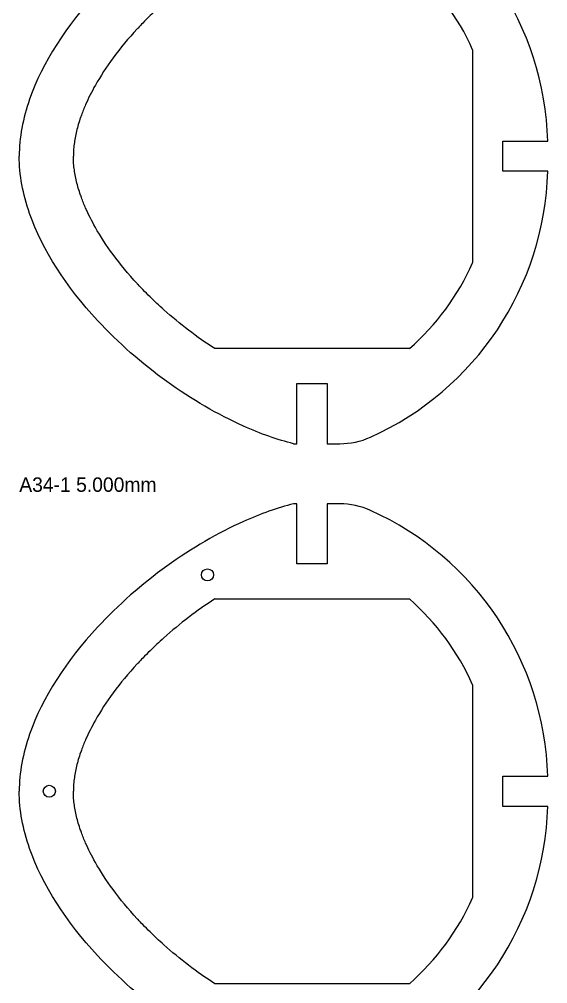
# Model space of a CAD drawing. Header units: millimetres. Extents: x 0 to 1220, y 0 to 2440.
# Drawn here: x 115.6 to 203.5, y 131.5 to 291.9 of the extents above; entities that cross this region are included whole.
import ezdxf

# ---------------------------------------------------------------- set-up
doc = ezdxf.new("R2010")
doc.units = ezdxf.units.MM
doc.layers.add('CUT', color=1, linetype='Continuous')
doc.layers.add('LABELS_NONCUT', color=3, linetype='Continuous')

msp = doc.modelspace()

# ---------------------------------------------------------------- linework, layer by layer
at = {"layer": 'CUT'}
for p, q in [((191.05, 286.83, 0), (191.05, 251.4, 0)), ((196.05, 271.61, 0), (203.54, 271.61, 0)), ((196.05, 266.61, 0), (196.05, 271.61, 0)), ((203.54, 266.61, 0), (196.05, 266.61, 0)), ((180.53, 237.11, 0), (148.15, 237.11, 0)), ((161.83, 221.29, 0), (161.83, 231.29, 0)), ((161.83, 231.29, 0), (166.83, 231.29, 0)), ((166.83, 231.29, 0), (166.83, 221.29, 0)), ((161.27, 221.29, 0), (161.83, 221.29, 0)), ((166.83, 221.29, 0), (168.94, 221.29, 0)), ((161.83, 211.29, 0), (161.27, 211.29, 0)), ((161.83, 201.29, 0), (161.83, 211.29, 0)), ((168.94, 211.29, 0), (166.83, 211.29, 0)), ((166.83, 211.29, 0), (166.83, 201.29, 0)), ((166.83, 201.29, 0), (161.83, 201.29, 0)), ((148.15, 195.47, 0), (180.53, 195.47, 0)), ((191.05, 181.18, 0), (191.05, 145.75, 0)), ((196.05, 165.97, 0), (203.54, 165.97, 0)), ((196.05, 160.97, 0), (196.05, 165.97, 0)), ((203.54, 160.97, 0), (196.05, 160.97, 0)), ((180.53, 131.47, 0), (148.15, 131.47, 0))]:
    msp.add_line(p, q, dxfattribs=at)
for centre in [(146.95, 199.47, 0), (120.64, 163.47, 0)]:
    msp.add_circle(centre, 1, dxfattribs=at)
for centre, radius, start, end in [((153.54, 270.22, 0), 50.02, 1.594, 65.7748), ((153.54, 270.22, 0), 41.02, 23.8835, 48.8621), ((153.54, 268, 0), 50.02, -65.7748, -1.594), ((153.54, 268, 0), 41.02, -48.8621, -23.8835), ((168.94, 233.79, 0), 12.5, -90, -65.7748), ((168.94, 198.79, 0), 12.5, 65.7748, 90), ((153.54, 164.58, 0), 50.02, 1.594, 65.7748), ((153.54, 164.58, 0), 41.02, 23.8835, 48.8621), ((153.54, 162.36, 0), 50.02, -65.7748, -1.594), ((153.54, 162.36, 0), 41.02, -48.8621, -23.8835)]:
    msp.add_arc(centre, radius, start, end, dxfattribs=at)
for points, knots in [([(161.27, 316.93, 0), (158.61, 316.27, 0), (155.79, 315.28, 0), (144.46, 310.2, 0), (135.56, 303.88, 0), (123.51, 290.87, 0), (119.48, 284.7, 0), (116.24, 275.39, 0), (115.64, 272.21, 0), (115.64, 269.11, 0)], [0, 0, 0, 0, 0.137153, 0.137153, 0.540686, 0.540686, 0.841226, 0.841226, 1, 1, 1, 1]), ([(148.15, 301.11, 0), (145.22, 299.2, 0), (142.34, 297.01, 0), (139.68, 294.63, 0), (138.9, 293.94, 0), (138.14, 293.23, 0), (137.4, 292.51, 0), (136.99, 292.1, 0), (136.58, 291.69, 0), (136.18, 291.28, 0), (135.92, 291.01, 0), (135.65, 290.73, 0), (135.4, 290.45, 0), (135.35, 290.4, 0), (135.31, 290.36, 0), (135.26, 290.31, 0), (133.8, 288.73, 0), (132.45, 287.1, 0), (131.25, 285.47, 0), (130.14, 283.95, 0), (129.15, 282.43, 0), (128.3, 280.94, 0), (127.68, 279.85, 0), (127.14, 278.78, 0), (126.68, 277.73, 0), (126.55, 277.43, 0), (126.42, 277.13, 0), (126.3, 276.84, 0), (126.19, 276.55, 0), (126.08, 276.26, 0), (125.97, 275.97, 0), (125.93, 275.86, 0), (125.89, 275.76, 0), (125.86, 275.65, 0), (125.85, 275.62, 0), (125.84, 275.59, 0), (125.83, 275.56, 0), (125.69, 275.17, 0), (125.57, 274.79, 0), (125.46, 274.42, 0), (125.35, 274.04, 0), (125.25, 273.67, 0), (125.17, 273.3, 0), (125.08, 272.93, 0), (125, 272.56, 0), (124.93, 272.2, 0), (124.87, 271.83, 0), (124.81, 271.47, 0), (124.77, 271.12, 0), (124.73, 270.76, 0), (124.69, 270.41, 0), (124.67, 270.07, 0), (124.65, 269.74, 0), (124.64, 269.42, 0), (124.64, 269.11, 0)], [0, 0, 0, 0, 0.22238, 0.22238, 0.22238, 0.287498, 0.287498, 0.287498, 0.324031, 0.324031, 0.324031, 0.348271, 0.348271, 0.348271, 0.352617, 0.352617, 0.352617, 0.490832, 0.490832, 0.490832, 0.619211, 0.619211, 0.619211, 0.712787, 0.712787, 0.712787, 0.739656, 0.739656, 0.739656, 0.766035, 0.766035, 0.766035, 0.77611, 0.77611, 0.77611, 0.778805, 0.778805, 0.778805, 0.81469, 0.81469, 0.81469, 0.85105, 0.85105, 0.85105, 0.888287, 0.888287, 0.888287, 0.925829, 0.925829, 0.925829, 0.964059, 0.964059, 0.964059, 1, 1, 1, 1]), ([(161.27, 221.29, 0), (158.61, 221.95, 0), (155.79, 222.94, 0), (144.46, 228.02, 0), (135.56, 234.34, 0), (123.51, 247.35, 0), (119.48, 253.53, 0), (116.24, 262.83, 0), (115.64, 266.02, 0), (115.64, 269.11, 0)], [0, 0, 0, 0, 0.137153, 0.137153, 0.540686, 0.540686, 0.841226, 0.841226, 1, 1, 1, 1]), ([(148.15, 237.11, 0), (145.22, 239.02, 0), (142.34, 241.21, 0), (139.68, 243.59, 0), (138.9, 244.28, 0), (138.14, 244.99, 0), (137.4, 245.72, 0), (136.99, 246.12, 0), (136.58, 246.53, 0), (136.18, 246.94, 0), (135.92, 247.22, 0), (135.65, 247.49, 0), (135.4, 247.77, 0), (135.35, 247.82, 0), (135.31, 247.87, 0), (135.26, 247.92, 0), (133.8, 249.49, 0), (132.45, 251.12, 0), (131.25, 252.75, 0), (130.14, 254.27, 0), (129.15, 255.79, 0), (128.3, 257.28, 0), (127.68, 258.37, 0), (127.14, 259.45, 0), (126.68, 260.49, 0), (126.55, 260.79, 0), (126.42, 261.09, 0), (126.3, 261.39, 0), (126.19, 261.68, 0), (126.08, 261.96, 0), (125.97, 262.25, 0), (125.93, 262.36, 0), (125.89, 262.47, 0), (125.86, 262.57, 0), (125.85, 262.6, 0), (125.84, 262.63, 0), (125.83, 262.66, 0), (125.69, 263.05, 0), (125.57, 263.43, 0), (125.46, 263.8, 0), (125.35, 264.18, 0), (125.25, 264.55, 0), (125.17, 264.92, 0), (125.08, 265.29, 0), (125, 265.66, 0), (124.93, 266.03, 0), (124.87, 266.39, 0), (124.81, 266.75, 0), (124.77, 267.1, 0), (124.73, 267.46, 0), (124.69, 267.81, 0), (124.67, 268.16, 0), (124.65, 268.48, 0), (124.64, 268.8, 0), (124.64, 269.11, 0)], [0, 0, 0, 0, 0.22238, 0.22238, 0.22238, 0.287498, 0.287498, 0.287498, 0.324031, 0.324031, 0.324031, 0.348271, 0.348271, 0.348271, 0.352617, 0.352617, 0.352617, 0.490832, 0.490832, 0.490832, 0.619211, 0.619211, 0.619211, 0.712787, 0.712787, 0.712787, 0.739656, 0.739656, 0.739656, 0.766035, 0.766035, 0.766035, 0.77611, 0.77611, 0.77611, 0.778805, 0.778805, 0.778805, 0.81469, 0.81469, 0.81469, 0.85105, 0.85105, 0.85105, 0.888287, 0.888287, 0.888287, 0.925829, 0.925829, 0.925829, 0.964059, 0.964059, 0.964059, 1, 1, 1, 1]), ([(161.27, 211.29, 0), (158.61, 210.62, 0), (155.79, 209.64, 0), (144.46, 204.56, 0), (135.56, 198.23, 0), (123.51, 185.22, 0), (119.48, 179.05, 0), (116.24, 169.75, 0), (115.64, 166.56, 0), (115.64, 163.47, 0)], [0, 0, 0, 0, 0.137153, 0.137153, 0.540686, 0.540686, 0.841226, 0.841226, 1, 1, 1, 1]), ([(148.15, 195.47, 0), (145.22, 193.56, 0), (142.34, 191.37, 0), (139.68, 188.99, 0), (138.9, 188.29, 0), (138.14, 187.58, 0), (137.4, 186.86, 0), (136.99, 186.46, 0), (136.58, 186.05, 0), (136.18, 185.63, 0), (135.92, 185.36, 0), (135.65, 185.09, 0), (135.4, 184.81, 0), (135.35, 184.76, 0), (135.31, 184.71, 0), (135.26, 184.66, 0), (133.8, 183.08, 0), (132.45, 181.46, 0), (131.25, 179.83, 0), (130.14, 178.31, 0), (129.15, 176.79, 0), (128.3, 175.29, 0), (127.68, 174.2, 0), (127.14, 173.13, 0), (126.68, 172.08, 0), (126.55, 171.78, 0), (126.42, 171.49, 0), (126.3, 171.19, 0), (126.19, 170.9, 0), (126.08, 170.61, 0), (125.97, 170.33, 0), (125.93, 170.22, 0), (125.89, 170.11, 0), (125.86, 170, 0), (125.85, 169.97, 0), (125.84, 169.95, 0), (125.83, 169.92, 0), (125.69, 169.53, 0), (125.57, 169.15, 0), (125.46, 168.78, 0), (125.35, 168.4, 0), (125.25, 168.02, 0), (125.17, 167.66, 0), (125.08, 167.28, 0), (125, 166.91, 0), (124.93, 166.55, 0), (124.87, 166.19, 0), (124.81, 165.83, 0), (124.77, 165.48, 0), (124.73, 165.12, 0), (124.69, 164.77, 0), (124.67, 164.42, 0), (124.65, 164.1, 0), (124.64, 163.78, 0), (124.64, 163.47, 0)], [0, 0, 0, 0, 0.22238, 0.22238, 0.22238, 0.287498, 0.287498, 0.287498, 0.324031, 0.324031, 0.324031, 0.348271, 0.348271, 0.348271, 0.352617, 0.352617, 0.352617, 0.490832, 0.490832, 0.490832, 0.619211, 0.619211, 0.619211, 0.712787, 0.712787, 0.712787, 0.739656, 0.739656, 0.739656, 0.766035, 0.766035, 0.766035, 0.77611, 0.77611, 0.77611, 0.778805, 0.778805, 0.778805, 0.81469, 0.81469, 0.81469, 0.85105, 0.85105, 0.85105, 0.888287, 0.888287, 0.888287, 0.925829, 0.925829, 0.925829, 0.964059, 0.964059, 0.964059, 1, 1, 1, 1]), ([(161.27, 115.64, 0), (158.61, 116.31, 0), (155.79, 117.3, 0), (144.46, 122.38, 0), (135.56, 128.7, 0), (123.51, 141.71, 0), (119.48, 147.88, 0), (116.24, 157.19, 0), (115.64, 160.37, 0), (115.64, 163.47, 0)], [0, 0, 0, 0, 0.137153, 0.137153, 0.540686, 0.540686, 0.841226, 0.841226, 1, 1, 1, 1]), ([(148.15, 131.47, 0), (145.22, 133.38, 0), (142.34, 135.57, 0), (139.68, 137.94, 0), (138.9, 138.64, 0), (138.14, 139.35, 0), (137.4, 140.07, 0), (136.99, 140.48, 0), (136.58, 140.89, 0), (136.18, 141.3, 0), (135.92, 141.57, 0), (135.65, 141.85, 0), (135.4, 142.12, 0), (135.35, 142.17, 0), (135.31, 142.22, 0), (135.26, 142.27, 0), (133.8, 143.85, 0), (132.45, 145.48, 0), (131.25, 147.11, 0), (130.14, 148.62, 0), (129.15, 150.15, 0), (128.3, 151.64, 0), (127.68, 152.73, 0), (127.14, 153.8, 0), (126.68, 154.85, 0), (126.55, 155.15, 0), (126.42, 155.45, 0), (126.3, 155.74, 0), (126.19, 156.03, 0), (126.08, 156.32, 0), (125.97, 156.6, 0), (125.93, 156.71, 0), (125.89, 156.82, 0), (125.86, 156.93, 0), (125.85, 156.96, 0), (125.84, 156.99, 0), (125.83, 157.02, 0), (125.69, 157.4, 0), (125.57, 157.78, 0), (125.46, 158.16, 0), (125.35, 158.54, 0), (125.25, 158.91, 0), (125.17, 159.28, 0), (125.08, 159.65, 0), (125, 160.02, 0), (124.93, 160.38, 0), (124.87, 160.75, 0), (124.81, 161.1, 0), (124.77, 161.46, 0), (124.73, 161.81, 0), (124.69, 162.17, 0), (124.67, 162.51, 0), (124.65, 162.84, 0), (124.64, 163.15, 0), (124.64, 163.47, 0)], [0, 0, 0, 0, 0.22238, 0.22238, 0.22238, 0.287498, 0.287498, 0.287498, 0.324031, 0.324031, 0.324031, 0.348271, 0.348271, 0.348271, 0.352617, 0.352617, 0.352617, 0.490832, 0.490832, 0.490832, 0.619211, 0.619211, 0.619211, 0.712787, 0.712787, 0.712787, 0.739656, 0.739656, 0.739656, 0.766035, 0.766035, 0.766035, 0.77611, 0.77611, 0.77611, 0.778805, 0.778805, 0.778805, 0.81469, 0.81469, 0.81469, 0.85105, 0.85105, 0.85105, 0.888287, 0.888287, 0.888287, 0.925829, 0.925829, 0.925829, 0.964059, 0.964059, 0.964059, 1, 1, 1, 1])]:
    msp.add_open_spline(points, degree=3, knots=knots, dxfattribs=at)

# ---------------------------------------------------------------- texts
at = {"layer": 'LABELS_NONCUT'}
msp.add_text('A34-1 5.000mm', height=2.4, dxfattribs=at).set_placement((115.64, 213.29))

doc.saveas('drawing.dxf')
